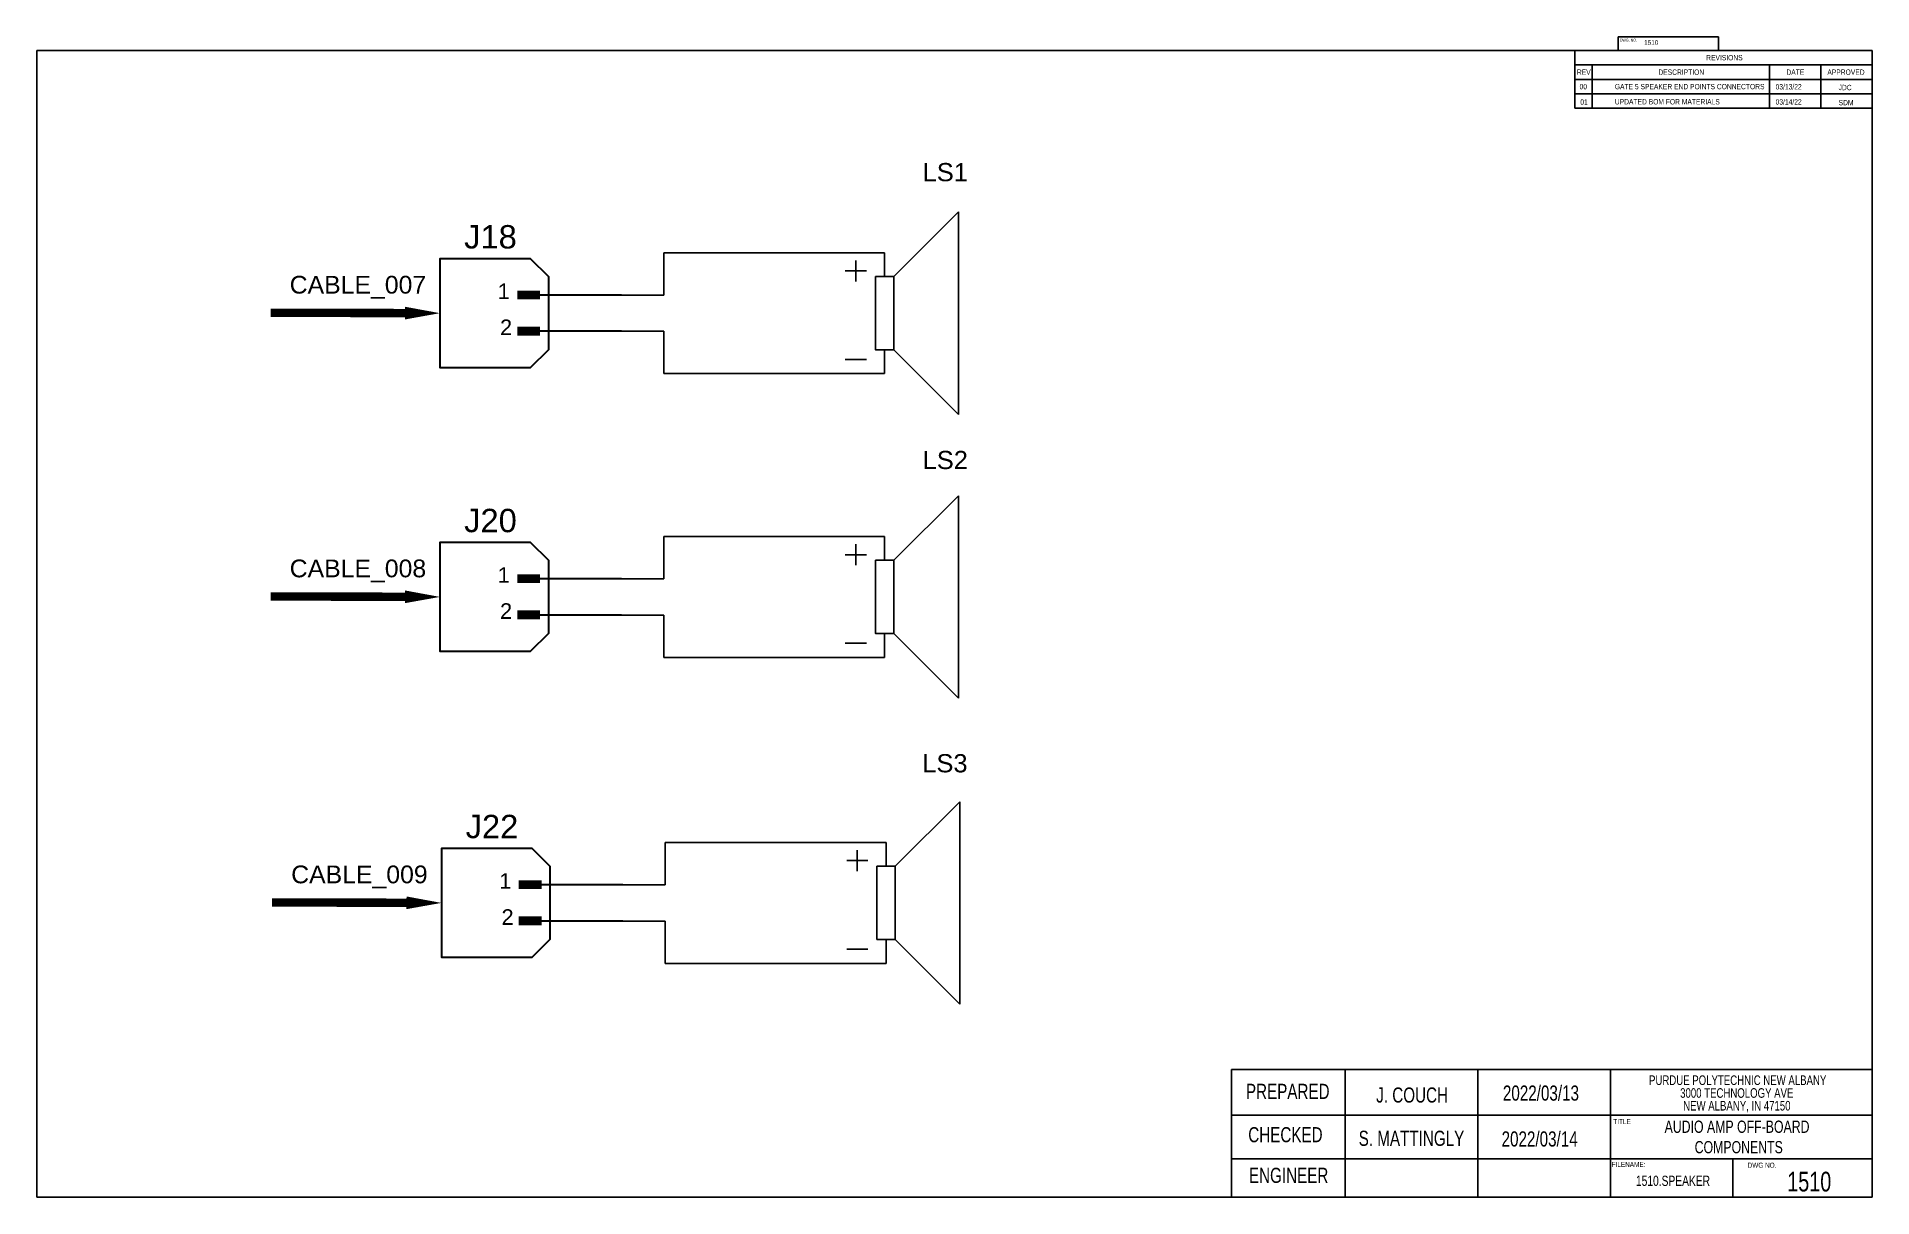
# Model space of a CAD drawing. Header units: inches. Extents: x 2.6 to 50.6, y 2.5 to 32.9.
import ezdxf

# ---------------------------------------------------------------- set-up
doc = ezdxf.new("R2010")
doc.units = ezdxf.units.IN
doc.header["$MEASUREMENT"] = 0
for name, color, linetype in [('PDF3_Geometry', 7, 'Continuous'), ('PDF3_Text', 5, 'Continuous'), ('SLD-0', 7, 'Continuous')]:
    doc.layers.add(name, color=color, linetype=linetype)
doc.layers.add('PDF3_Solid Fills', color=7, linetype='Continuous', true_color=0xcc0000)
doc.layers.add('PDF5_Text', color=7, linetype='Continuous', true_color=0xa44a4a)
doc.styles.add('PDF Arial', font='arial.ttf')
doc.styles.add('SLDTEXTSTYLE0', font='TXT', dxfattribs={"width": 0.75})
doc.styles.get("Standard").update_dxf_attribs({"font": 'arial.ttf'})

# ---------------------------------------------------------------- blocks, each defined once
blk = doc.blocks.new('SW_TABLEANNOTATION_0')
at = {"color": 0, "linetype": 'Continuous', "lineweight": 25}
for p, q in [((0, 0), (0, -0.338)), ((0, 0), (0.4, 0)), ((0, 0), (0, -1.015)), ((6.955, 0), (0, 0)), ((0.4, 0), (4.55, 0)), ((4.55, 0), (5.75, 0)), ((5.75, 0), (6.955, 0)), ((6.955, 0), (6.955, -0.338)), ((6.955, -1.015), (6.955, 0)), ((0, -0.338), (0, -0.677)), ((0, -0.338), (0.4, -0.338)), ((0.4, -0.338), (0.4, -0.677)), ((0.4, -0.338), (4.55, -0.338)), ((4.55, -0.338), (4.55, -0.677)), ((4.55, -0.338), (5.75, -0.338)), ((5.75, -0.338), (5.75, -0.677)), ((5.75, -0.338), (6.955, -0.338)), ((6.955, -0.338), (6.955, -0.677)), ((0, -0.677), (0.4, -0.677)), ((0, -0.677), (0, -1.015)), ((0, -0.677), (6.955, -0.677)), ((0.4, -0.677), (4.55, -0.677)), ((0.4, -0.677), (0.4, -1.015)), ((4.55, -0.677), (5.75, -0.677)), ((4.55, -0.677), (4.55, -1.015)), ((5.75, -0.677), (6.955, -0.677)), ((5.75, -0.677), (5.75, -1.015)), ((6.955, -0.677), (6.955, -1.015)), ((0, -1.015), (0.4, -1.015)), ((0, -1.015), (6.955, -1.015)), ((0.4, -1.015), (4.55, -1.015)), ((0.4, -1.015), (0.4, -1.354)), ((4.55, -1.015), (5.75, -1.015)), ((5.75, -1.015), (6.955, -1.015))]:
    blk.add_line(p, q, dxfattribs=at)
for p, q in [((0, -1.354), (0, -1.015)), ((4.55, -1.354), (4.55, -1.015)), ((5.75, -1.354), (5.75, -1.015)), ((6.955, -1.354), (6.955, -1.015)), ((0.4, -1.354), (0, -1.354)), ((0.4, -1.354), (4.55, -1.354)), ((4.55, -1.354), (5.75, -1.354)), ((5.75, -1.354), (6.955, -1.354))]:
    blk.add_line(p, q)
at = {"color": 0, "linetype": 'Continuous', "lineweight": 18, "char_height": 0.125, "attachment_point": 1, "style": 'SLDTEXTSTYLE0'}
for s, insert in [('REVISIONS', (3.069, -0.107)), ('REV', (0.046, -0.446)), ('00', (0.108, -0.784)), ('DESCRIPTION', (1.952, -0.446)), ('DATE', (4.946, -0.446)), ('APPROVED', (5.904, -0.446)), ('01', (0.125, -1.145))]:
    blk.add_mtext(s, dxfattribs=dict(at, insert=insert))
for s, insert, width in [('GATE 5 SPEAKER END POINTS CONNECTORS', (0.933, -0.784), 3.35185), ('03/13/22', (4.693, -0.788), 2.42309), ('JDC', (6.167, -0.805), 2.42309), ('UPDATED BOM FOR MATERIALS', (0.933, -1.139), 3.35185), ('03/14/22', (4.693, -1.142), 2.42309), ('SDM', (6.167, -1.159), 2.42309)]:
    blk.add_mtext(s, dxfattribs=dict(at, insert=insert, width=width))
blk = doc.blocks.new('SW_NOTE_0_8')
at = {"layer": 'SLD-0', "color": 0, "char_height": 0.125, "attachment_point": 2, "style": 'SLDTEXTSTYLE0'}
for s, insert in [('PURDUE POLYTECHNIC NEW ALBANY', (1.434, 0.161)), ('3000 TECHNOLOGY AVE', (1.422, -0.006)), ('NEW ALBANY, IN 47150', (1.423, -0.172))]:
    blk.add_mtext(s, dxfattribs=dict(at, insert=insert))

msp = doc.modelspace()

# ---------------------------------------------------------------- linework, layer by layer
for p, q in [((2.551, 24.542), (2.551, 32.542)), ((2.551, 32.542), (50.551, 32.542)), ((50.551, 32.542), (50.551, 2.542)), ((24.962, 26.625), (26.653, 28.316)), ((26.653, 23.021), (26.653, 28.316)), ((18.946, 26.143), (18.946, 27.25)), ((18.946, 27.25), (24.722, 27.25)), ((23.97, 27.05), (23.97, 26.496)), ((24.722, 27.25), (24.722, 26.625)), ((24.247, 26.773), (23.693, 26.773)), ((23.97, 26.773), (24.247, 26.773)), ((17.839, 26.143), (18.946, 26.143)), ((17.839, 25.194), (18.946, 25.194)), ((18.946, 25.194), (18.946, 24.087)), ((2.551, 2.542), (2.551, 24.542)), ((24.722, 24.087), (24.722, 24.712)), ((24.962, 24.712), (26.653, 23.021)), ((18.946, 24.087), (24.722, 24.087)), ((24.247, 24.46), (23.693, 24.46)), ((24.962, 19.204), (26.653, 20.895)), ((26.653, 15.6), (26.653, 20.895)), ((18.946, 18.722), (18.946, 19.829)), ((18.946, 19.829), (24.722, 19.829)), ((24.722, 19.829), (24.722, 19.204)), ((24.247, 19.352), (23.693, 19.352)), ((23.97, 19.629), (23.97, 19.075)), ((23.97, 19.352), (24.247, 19.352)), ((17.839, 18.722), (18.946, 18.722)), ((17.839, 17.773), (18.946, 17.773)), ((18.946, 17.773), (18.946, 16.666)), ((24.722, 16.666), (24.722, 17.291)), ((24.962, 17.291), (26.653, 15.6)), ((24.247, 17.039), (23.693, 17.039)), ((18.946, 16.666), (24.722, 16.666)), ((25.001, 11.2), (26.692, 12.891)), ((26.692, 7.596), (26.692, 12.891)), ((18.986, 10.718), (18.986, 11.825)), ((18.986, 11.825), (24.762, 11.825)), ((24.009, 11.625), (24.009, 11.071)), ((24.762, 11.825), (24.762, 11.2)), ((24.286, 11.348), (23.732, 11.348)), ((24.009, 11.348), (24.286, 11.348)), ((17.878, 10.718), (18.986, 10.718)), ((17.878, 9.769), (18.986, 9.769)), ((18.986, 9.769), (18.986, 8.661)), ((24.762, 8.661), (24.762, 9.287)), ((25.001, 9.287), (26.692, 7.596)), ((18.986, 8.661), (24.762, 8.661)), ((24.286, 9.035), (23.732, 9.035)), ((33.797, 5.884), (33.797, 2.542)), ((40.366, 5.884), (50.55, 5.884)), ((36.77, 2.911), (36.77, 2.542)), ((40.239, 2.911), (40.239, 2.542)), ((36.551, 2.542), (2.551, 2.542)), ((29.551, 2.542), (50.551, 2.542)), ((50.551, 2.542), (36.092, 2.542)), ((46.907, 2.877), (46.907, 2.542)), ((50.551, 2.542), (50.551, 2.542))]:
    msp.add_line(p, q)
for points in [[(24.483, 26.625), (24.962, 26.625), (24.962, 24.712), (24.483, 24.712)], [(24.483, 19.204), (24.962, 19.204), (24.962, 17.291), (24.483, 17.291)], [(24.522, 11.2), (25.001, 11.2), (25.001, 9.287), (24.522, 9.287)]]:
    msp.add_lwpolyline(points, close=True)
at = {"layer": 'PDF3_Geometry', "color": 16, "lineweight": 35, "true_color": 0x840000}
for points in [[(15.467, 27.092), (13.095, 27.092), (13.095, 24.245), (15.467, 24.245), (15.941, 24.72), (15.941, 26.618)], [(15.467, 19.671), (13.095, 19.671), (13.095, 16.824), (15.467, 16.824), (15.941, 17.299), (15.941, 19.196)], [(15.506, 11.667), (13.134, 11.667), (13.134, 8.82), (15.506, 8.82), (15.98, 9.294), (15.98, 11.192)]]:
    msp.add_lwpolyline(points, close=True, dxfattribs=at)
for points in [[(17.839, 26.143), (15.23, 26.143)], [(17.839, 25.194), (15.23, 25.194)], [(17.839, 18.722), (15.23, 18.722)], [(17.839, 17.773), (15.23, 17.773)], [(17.878, 10.718), (15.269, 10.718)], [(17.878, 9.769), (15.269, 9.769)]]:
    msp.add_lwpolyline(points, dxfattribs=at)
at = {"layer": 'PDF3_Solid Fills', "color": 16, "lineweight": 35, "true_color": 0x840000, "transparency": 33554559}
for points in [[(15.714, 26.257), (15.116, 26.257), (15.714, 26.029), (15.116, 26.029)], [(15.714, 25.318), (15.116, 25.318), (15.714, 25.08), (15.116, 25.08)], [(15.714, 18.836), (15.116, 18.836), (15.714, 18.608), (15.116, 18.608)], [(15.714, 17.896), (15.116, 17.896), (15.714, 17.659), (15.116, 17.659)], [(15.753, 10.832), (15.155, 10.832), (15.753, 10.604), (15.155, 10.604)], [(15.753, 9.892), (15.155, 9.892), (15.753, 9.655), (15.155, 9.655)]]:
    msp.add_solid(points, dxfattribs=at)
at = {"layer": 'PDF5_Text', "color": 0, "const_width": 0.221}
for points in [[(8.668, 25.679), (11.267, 25.674)], [(11.267, 25.674), (12.181, 25.671)], [(8.668, 18.258), (11.267, 18.253)], [(11.267, 18.253), (12.181, 18.25)], [(8.707, 10.254), (11.307, 10.249)], [(11.307, 10.249), (12.22, 10.246)]]:
    msp.add_lwpolyline(points, dxfattribs=at)
at = {"layer": 'PDF5_Text', "color": 0}
for points in [[(12.181, 25.671, 0.332, 0, 0), (13.095, 25.669, 0, 0, 0)], [(12.181, 18.25, 0.332, 0, 0), (13.095, 18.247, 0, 0, 0)], [(12.22, 10.246, 0.332, 0, 0), (13.134, 10.243, 0, 0, 0)]]:
    msp.add_lwpolyline(points, format="xyseb", dxfattribs=at)
at = {"layer": 'SLD-0', "color": 7, "linetype": 'Continuous', "lineweight": 25}
for p, q in [((43.903, 32.542), (43.903, 32.901)), ((43.903, 32.901), (46.532, 32.901)), ((46.532, 32.542), (46.532, 32.901)), ((33.797, 5.884), (43.707, 5.884)), ((33.797, 5.884), (43.707, 5.884)), ((36.77, 2.911), (36.77, 5.884)), ((40.239, 2.911), (40.239, 5.884)), ((43.707, 2.542), (43.707, 5.884)), ((33.797, 4.692), (43.707, 4.692)), ((43.707, 4.692), (50.551, 4.692)), ((33.797, 3.545), (43.707, 3.545)), ((43.707, 3.545), (50.551, 3.545)), ((46.907, 2.877), (46.907, 3.545))]:
    msp.add_line(p, q, dxfattribs=at)

# ---------------------------------------------------------------- block references
at = {"color": 7, "linetype": 'Continuous', "lineweight": 18, "xscale": 1.118033988749895, "yscale": 1.118033988749895, "zscale": 1.118033988749895}
msp.add_blockref('SW_TABLEANNOTATION_0', (42.775, 32.542), dxfattribs=at)
at = {"layer": 'SLD-0', "xscale": 2.004782487836321, "yscale": 2.004782487836321, "zscale": 1.603825990269057}
msp.add_blockref('SW_NOTE_0_8', (44.156, 5.408), dxfattribs=at)

# ---------------------------------------------------------------- texts
at = {"attachment_point": 1}
for s, width, gutter_width, heights, insert, char_height in [('1510', 1.61993, 0.534, [0], (44.585, 32.811), 0.1195), ('LS1', 0.39889, 1.65, [0.337], (25.718, 29.596), 0.476), ('LS2', 0.39889, 1.65, [0.337], (25.718, 22.067), 0.476), ('LS3', 0.39889, 1.65, [0.337], (25.709, 14.134), 0.476)]:
    msp.add_mtext_dynamic_manual_height_columns(s, width=width, gutter_width=gutter_width, heights=heights, dxfattribs=dict(at, insert=insert, char_height=char_height))
at = {"layer": 'PDF3_Text', "color": 7, "attachment_point": 9, "style": 'PDF Arial'}
for s, insert, char_height in [('J18', (15.105, 27.352), 0.6113), ('1', (14.922, 26.038), 0.408), ('2', (14.983, 25.095), 0.408), ('J20', (15.105, 19.931), 0.6113), ('1', (14.922, 18.616), 0.408), ('2', (14.983, 17.673), 0.408), ('J22', (15.144, 11.927), 0.6113), ('1', (14.961, 10.612), 0.408), ('2', (15.022, 9.669), 0.408)]:
    msp.add_mtext(s, dxfattribs=dict(at, insert=insert, char_height=char_height))
at = {"layer": 'PDF5_Text', "color": 0, "char_height": 0.4642, "attachment_point": 7, "style": 'PDF Arial'}
for s, insert in [('CABLE_007', (9.166, 26.047)), ('CABLE_008', (9.166, 18.626)), ('CABLE_009', (9.205, 10.622))]:
    msp.add_mtext(s, dxfattribs=dict(at, insert=insert))
at = {"layer": 'SLD-0', "style": 'SLDTEXTSTYLE0'}
for s, insert, char_height, attachment_point in [('DWG. NO.', (44.174, 32.849), 0.0746, 2), ('PREPARED', (35.265, 5.511), 0.3964, 2), ('CHECKED', (35.204, 4.378), 0.3964, 2), ('TITLE', (44.007, 4.59), 0.1337, 2), ('AUDIO AMP OFF-BOARD\\P COMPONENTS', (47.014, 4.549), 0.32077, 2), ('S. MATTINGLY', (38.5, 4.284), 0.39641, 2), ('FILENAME:', (44.177, 3.468), 0.1337, 2), ('DWG NO.', (47.291, 3.448), 0.1337, 1), ('ENGINEER', (35.288, 3.315), 0.3964, 2)]:
    msp.add_mtext(s, dxfattribs=dict(at, insert=insert, char_height=char_height, attachment_point=attachment_point))
at = {"layer": 'SLD-0', "attachment_point": 2, "style": 'SLDTEXTSTYLE0'}
for s, insert, char_height, width in [('J. COUCH', (38.517, 5.416), 0.3964, 3.54431), ('2022/03/13', (41.886, 5.467), 0.3964, 2.52712), ('2022/03/14', (41.852, 4.267), 0.3964, 2.67577), ('1510.SPEAKER', (45.339, 3.108), 0.2673, 2.29143), ('1510', (48.902, 3.211), 0.5164, 1.77053)]:
    msp.add_mtext(s, dxfattribs=dict(at, insert=insert, char_height=char_height, width=width))

doc.saveas('drawing.dxf')
